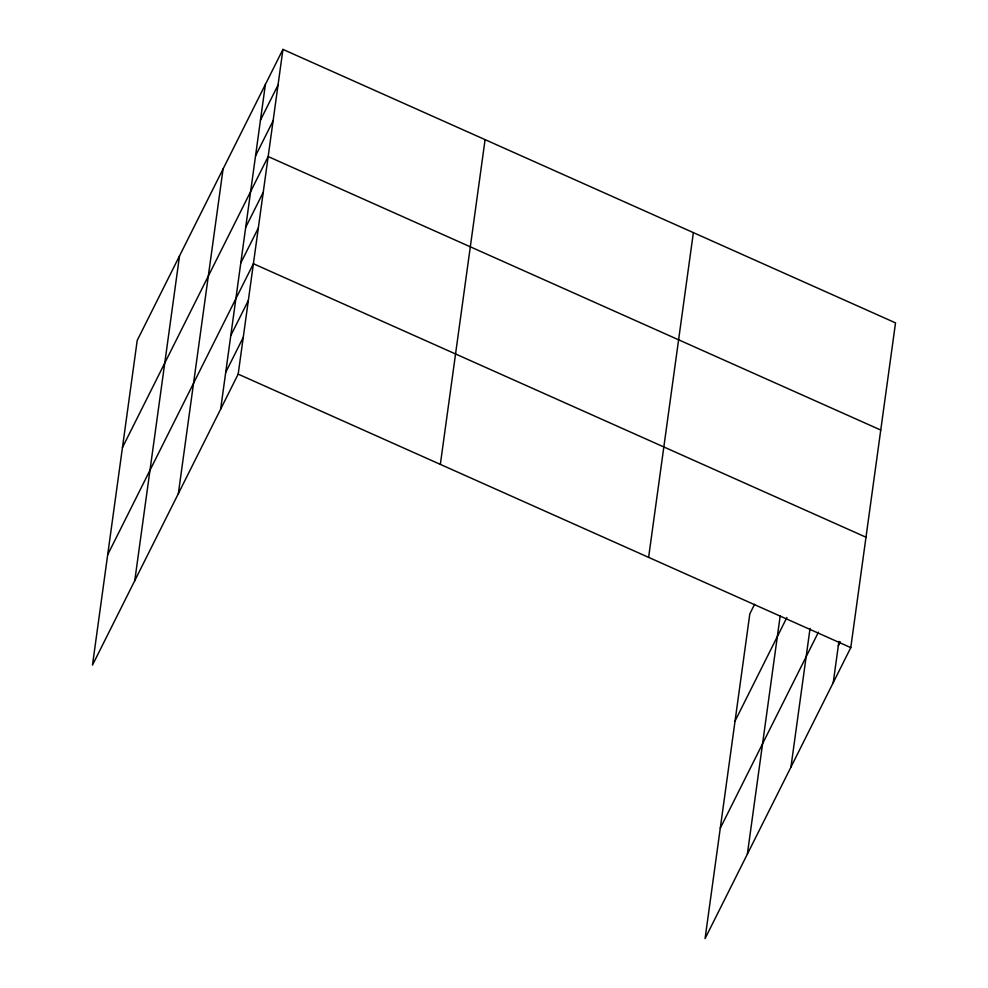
<?xml version="1.0" encoding="UTF-8"?>
<svg xmlns="http://www.w3.org/2000/svg" width="988" height="988" viewBox="0 0 988 988"><rect width="100%" height="100%" fill="white"/><g stroke="black" fill="none" stroke-linecap="round" stroke-linejoin="round"><path stroke-width="1.48" d="M134.776 580.648L179.52 255.917M178.346 493.63L223.09 168.886M220.645 409.168L265.389 84.425M282.939 49.4L137.221 340.378L92.477 665.122L238.182 374.131L282.939 49.4L895.523 322.878L850.779 647.622L705.062 938.6L749.818 613.869L754.585 604.323M440.339 464.385L485.083 139.654M648.622 557.368L693.366 232.637M747.36 854.138L780.211 615.722M790.943 767.108L810.049 628.417M833.242 682.646L838.923 641.422M260.474 120.153L278.011 85.116M255.546 155.869L273.083 120.845M122.45 447.539L268.168 156.561L880.765 430.052M245.703 227.314L263.24 192.29M240.776 263.03L258.325 228.006M107.692 554.713L253.397 263.722L865.994 537.213M230.784 335.562L248.334 300.525M225.721 372.365L243.258 337.328M735.047 721.03L786.88 617.525M720.277 828.191L818.435 632.184M838.306 645.843L840.331 641.805M238.182 374.131L850.779 647.622"/></g></svg>
